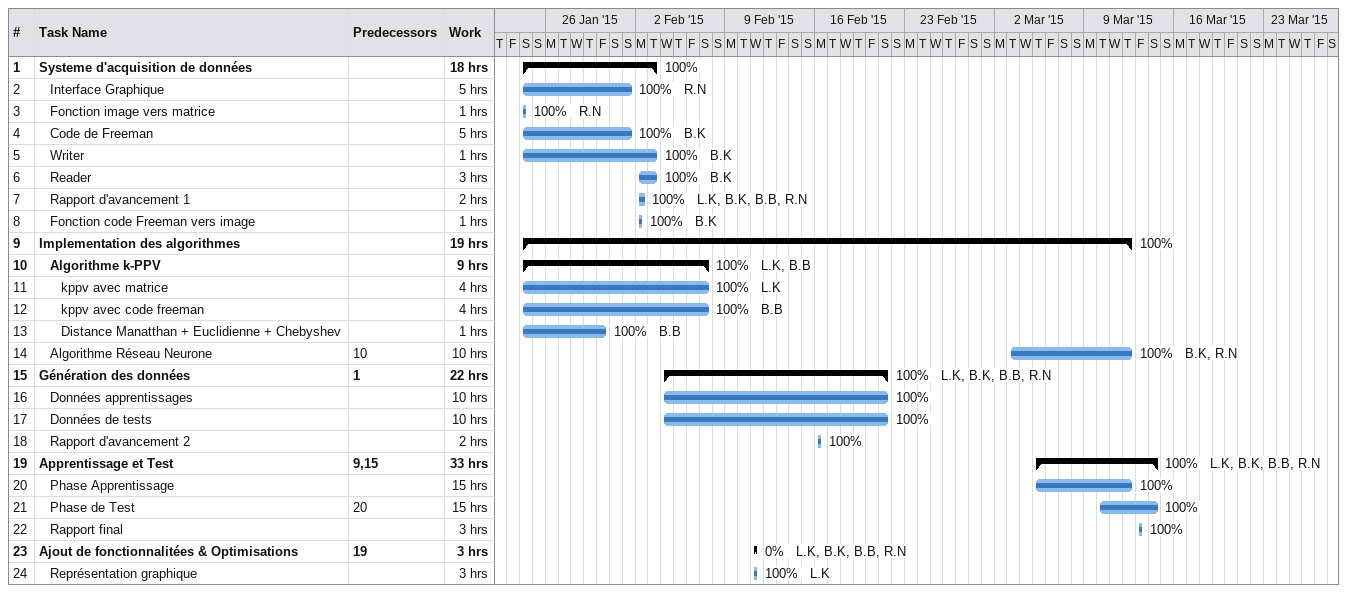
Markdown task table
| ID | Level | Task | Start | Finish | Predecessors | Resources | % complete | Work (h) |
|---|---|---|---|---|---|---|---|---|
| 1 | 1 | **Systeme d'acquisition de données** | 2015-01-24 | 2015-02-03 |  |  | 100 | 18 |
| 2 | 2 | Interface Graphique | 2015-01-24 | 2015-02-01 |  | R.N | 100 | 5 |
| 3 | 2 | Fonction image vers matrice | 2015-01-24 | 2015-01-24 |  | R.N | 100 | 1 |
| 4 | 2 | Code de Freeman | 2015-01-24 | 2015-02-01 |  | B.K | 100 | 5 |
| 5 | 2 | Writer | 2015-01-24 | 2015-02-03 |  | B.K | 100 | 1 |
| 6 | 2 | Reader | 2015-02-02 | 2015-02-03 |  | B.K | 100 | 3 |
| 7 | 2 | Rapport d'avancement 1 | 2015-02-02 | 2015-02-02 |  | L.K, B.K, B.B, R.N | 100 | 2 |
| 8 | 2 | Fonction code Freeman vers image | 2015-02-02 | 2015-02-02 |  | B.K | 100 | 1 |
| 9 | 1 | **Implementation des algorithmes** | 2015-01-24 | 2015-03-12 |  |  | 100 | 19 |
| 10 | 2 | **Algorithme k-PPV** | 2015-01-24 | 2015-02-07 |  | L.K, B.B | 100 | 9 |
| 11 | 3 | kppv avec matrice | 2015-01-24 | 2015-02-07 |  | L.K | 100 | 4 |
| 12 | 3 | kppv avec code freeman | 2015-01-24 | 2015-02-07 |  | B.B | 100 | 4 |
| 13 | 3 | Distance Manatthan + Euclidienne + Chebyshev | 2015-01-24 | 2015-01-30 |  | B.B | 100 | 1 |
| 14 | 2 | Algorithme Réseau Neurone | 2015-03-03 | 2015-03-12 | 10 | B.K, R.N | 100 | 10 |
| 15 | 1 | **Génération des données** | 2015-02-04 | 2015-02-21 | 1 | L.K, B.K, B.B, R.N | 100 | 22 |
| 16 | 2 | Données apprentissages | 2015-02-04 | 2015-02-21 |  |  | 100 | 10 |
| 17 | 2 | Données de tests | 2015-02-04 | 2015-02-21 |  |  | 100 | 10 |
| 18 | 2 | Rapport d'avancement 2 | 2015-02-16 | 2015-02-16 |  |  | 100 | 2 |
| 19 | 1 | **Apprentissage et Test** | 2015-03-05 | 2015-03-14 | 9, 15 | L.K, B.K, B.B, R.N | 100 | 33 |
| 20 | 2 | Phase Apprentissage | 2015-03-05 | 2015-03-12 |  |  | 100 | 15 |
| 21 | 2 | Phase de Test | 2015-03-10 | 2015-03-14 | 20 |  | 100 | 15 |
| 22 | 2 | Rapport final | 2015-03-13 | 2015-03-13 |  |  | 100 | 3 |
| 23 | 1 | **Ajout de fonctionnalitées & Optimisations** | 2015-02-11 | 2015-02-11 | 19 | L.K, B.K, B.B, R.N | 0 | 3 |
| 24 | 2 | Représentation graphique | 2015-02-11 | 2015-02-11 |  | L.K | 100 | 3 |
